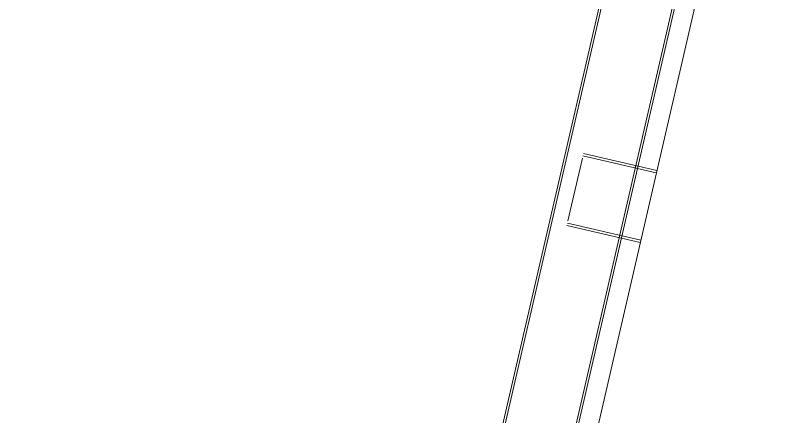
# Model space of a CAD drawing. Header units: metres. Extents: x 118 to 451, y -76 to 55.
# Drawn here: x 314.536 to 315.588, y -27.613 to -27.071 of the extents above; entities that cross this region are included whole.
import ezdxf

# ---------------------------------------------------------------- set-up
doc = ezdxf.new("R2010")
doc.units = ezdxf.units.M
doc.layers.add('A-DETL-MBND', color=7, linetype='Continuous', lineweight=9)
doc.layers.add('P-PIPE', color=7, linetype='Continuous', lineweight=9)

# ---------------------------------------------------------------- blocks, each defined once
blk = doc.blocks.new('RHS-Rectangular Hollow Section - 100 x 100-1771747-Nivel Top-EC')
at = {"layer": 'A-DETL-MBND'}
for p, q in [((1.9801, 0.05), (-1.8924, 0.05)), ((1.9801, 0.0468), (-1.8922, 0.0468)), ((1.8801, -0.0468), (0.1632, -0.0468)), ((0.1632, -0.05), (1.8801, -0.05))]:
    blk.add_line(p, q, dxfattribs=at)
blk = doc.blocks.new('RHS-Rectangular Hollow Section - 100 x 100-V34-Nivel Top-EC')
at = {"layer": 'A-DETL-MBND'}
for p, q in [((-0.8984, 0.05), (-1.0003, 0.05)), ((-0.8984, 0.0468), (-1.0003, 0.0468)), ((-1.0003, -0.0436), (-1.0003, 0.0436)), ((-0.8984, -0.0468), (-1.0003, -0.0468)), ((-1.0003, -0.05), (-0.8984, -0.05))]:
    blk.add_line(p, q, dxfattribs=at)

msp = doc.modelspace()

# ---------------------------------------------------------------- linework, layer by layer
at = {"layer": 'P-PIPE', "color": 253, "true_color": 0xaaaaaa}
msp.add_line((315.8051, -25.5461), (314.13, -32.8021), dxfattribs=at)

# ---------------------------------------------------------------- block references
at = {"layer": 'A-DETL-MBND'}
for name, p, rotation in [('RHS-Rectangular Hollow Section - 100 x 100-1771747-Nivel Top-EC', (315.0519, -28.4703), 76.99999999999986), ('RHS-Rectangular Hollow Section - 100 x 100-V34-Nivel Top-EC', (316.2688, -27.5312), 347.0000000000002)]:
    msp.add_blockref(name, p, dxfattribs=dict(at, rotation=rotation))

doc.saveas('drawing.dxf')
